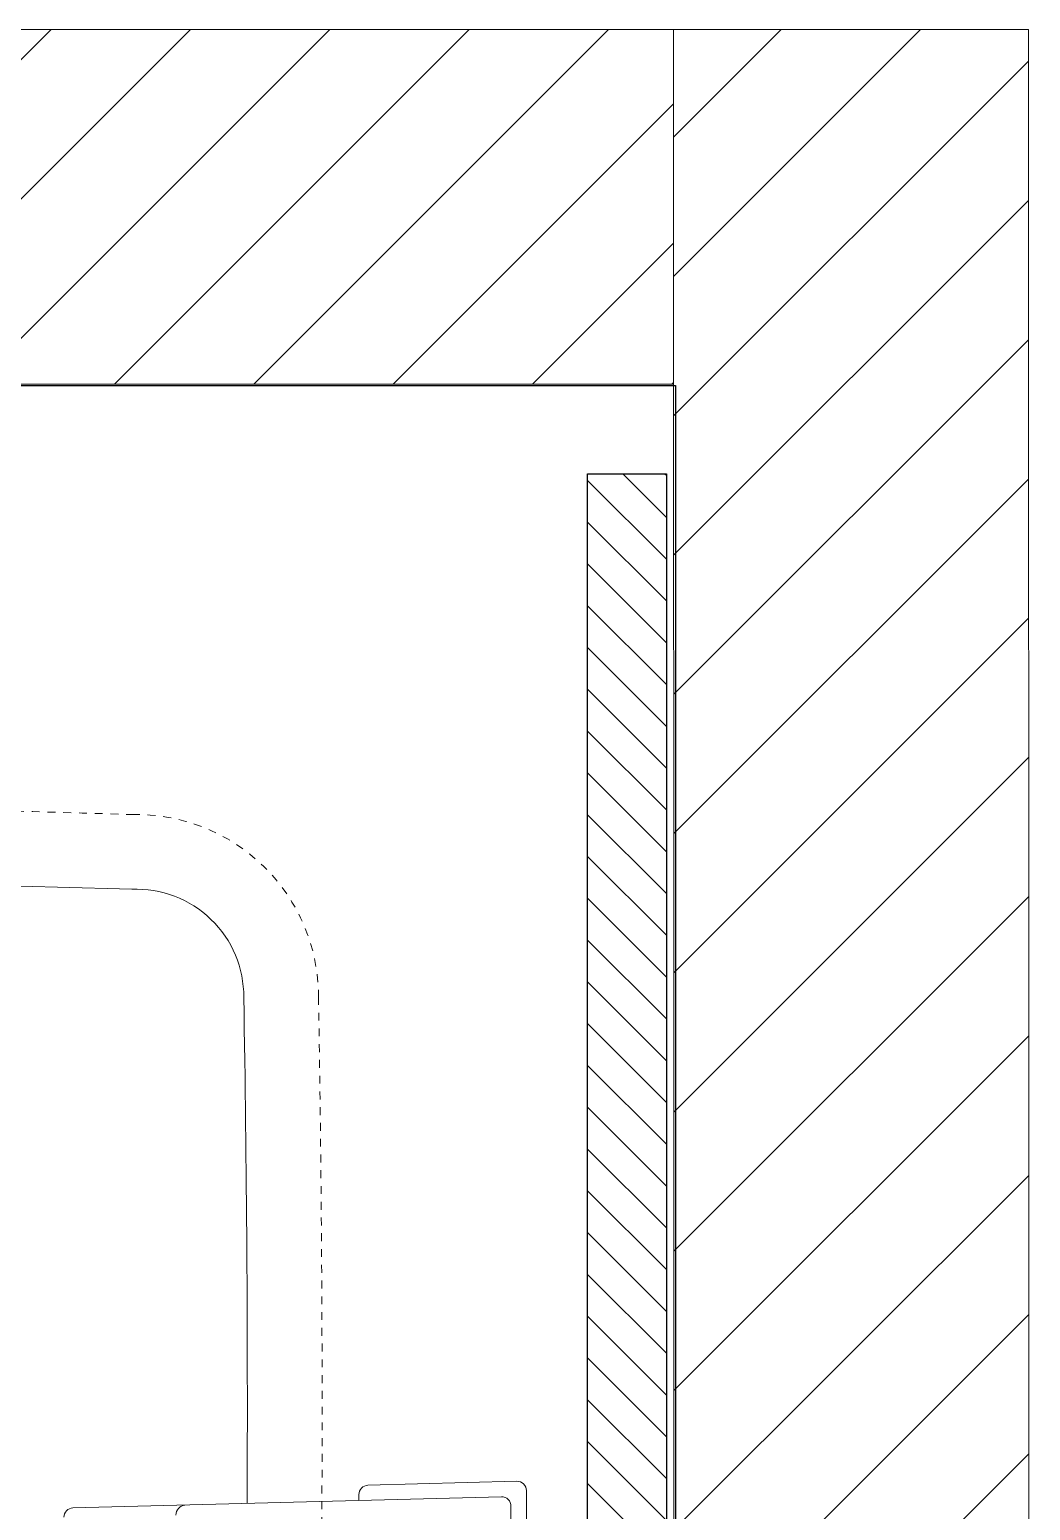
# Model space of a CAD drawing. Header units: inches. Extents: x 0 to 2865, y 0 to 4378.
# Drawn here: x 1651.35 to 1664.05, y 1396.11 to 1414.9 of the extents above; entities that cross this region are included whole.
import ezdxf

# ---------------------------------------------------------------- set-up
doc = ezdxf.new("R2010")
doc.units = ezdxf.units.IN
doc.linetypes.add('DASHED', pattern=[0.75, 0.5, -0.25])
doc.layers.add('A-WALL', color=113, linetype='Continuous', lineweight=9)
doc.layers.add('l-FIXTURE', color=7, linetype='Continuous', lineweight=5)
doc.layers.add('I-FURN', color=8, linetype='Continuous')
doc.styles.get("Standard").update_dxf_attribs({"font": 'arial.ttf'})

# ---------------------------------------------------------------- blocks, each defined once
blk = doc.blocks.new('WB')
at = {"color": 0, "lineweight": 5}
for p, q in [((17.282, 0.707), (17.282, -0.776)), ((17.478, -0.217), (17.478, -0.976)), ((11.727, -0.756), (17.16, -0.897)), ((15.353, -0.926), (15.353, -0.85)), ((17.357, -1.094), (15.468, -1.044))]:
    blk.add_line(p, q, dxfattribs=at)
at = {"color": 0, "linetype": 'DASHED', "lineweight": 5, "ltscale": 0.1}
blk.add_lwpolyline([(14.841, -7.241, 0.005975), (14.88, -0.001, 0.005975), (14.841, 7.241, 0.421899), (12.474, 9.555, 0.016836), (2.405, 9.555, 0.421667), (0.039, 7.241, 0.005823), (0, 0, 0.005823), (0.039, -7.241, 0.421667), (2.405, -9.555, 0.016836), (12.474, -9.555, 0.421899)], format="xyb", close=True, dxfattribs=at)
at = {"color": 0, "lineweight": 5}
blk.add_lwpolyline([(13.936, 0.745, 0.005371), (13.893, 7.235, 0.428792), (12.473, 8.607, 0.01694), (2.406, 8.607, 0.428462), (0.987, 7.235, 0.005836), (0.947, 0, 0.005836), (0.987, -7.235, 0.428462), (2.406, -8.607, 0.01694), (12.473, -8.607, 0.428792), (13.893, -7.235, 0.005316), (13.936, -0.813, 0.005316)], format="xyb", dxfattribs=at)
for centre, radius, start, end in [((11.73, -0.638), 0.118, 180, 268.5083), ((13.166, -0.658), 0.136, 182.9903, 261.2928), ((15.471, -0.926), 0.118, 179.9978, 268.5022), ((17.163, -0.779), 0.119, 268.6045, 1.3481), ((17.36, -0.976), 0.118, 268.497, 0.0025)]:
    blk.add_arc(centre, radius, start, end, dxfattribs=at)
at = {"color": 0, "linetype": 'DASHED', "lineweight": 5, "ltscale": 0.1}
for tag, p in [('MODELNUMBER', (7.428, 0.003)), ('TRADENAME', (7.429, 0.003)), ('PRODUCT', (7.431, 0.003)), ('MATERIAL', (7.433, 0.003))]:
    blk.add_attdef(tag, p, '', height=0.001, rotation=270, dxfattribs=at)

msp = doc.modelspace()

# ---------------------------------------------------------------- hatches: boundary and pattern name
at = {"layer": 'A-WALL', "lineweight": 5, "transparency": 33554636}
h = msp.add_hatch(dxfattribs=at)
h.set_pattern_fill('ANSI31', color=8, scale=10, angle=180)
h.set_pattern_definition([(225, (-17854.956, -2922.4736), (0.88388348, -0.88388348), [])])
h.paths.add_polyline_path([(1659.521, 1414.9), (1659.521, 1410.4), (1635.546, 1410.4), (1635.546, 1414.9)])
h = msp.add_hatch(dxfattribs=at)
h.set_pattern_fill('ANSI31', color=8, scale=10, angle=180)
h.set_pattern_definition([(225, (-17797.9819, -2922.4896), (0.88388348, -0.88388348), [])])
h.paths.add_polyline_path([(1664.046, 1320.384), (1659.546, 1320.384), (1659.521, 1414.9), (1664.021, 1414.9)])
at = {"layer": 'I-FURN', "lineweight": 5, "ltscale": 100, "transparency": 33554636}
h = msp.add_hatch(dxfattribs=at)
h.set_pattern_fill('ANSI31', color=8, scale=3, angle=630)
h.set_pattern_definition([(315, (18604.95713, -3243.7648), (0.265165043, 0.265165043), [])])
h.paths.add_polyline_path([(1659.431, 1409.265), (1658.431, 1409.265), (1658.431, 1381.265), (1659.431, 1381.265)])

# ---------------------------------------------------------------- linework, layer by layer
at = {"layer": 'A-WALL', "color": 8, "lineweight": 5, "transparency": 33554636}
for points in [[(1659.521, 1414.9), (1659.521, 1410.4), (1635.546, 1410.4), (1635.546, 1414.9)], [(1664.046, 1320.384), (1659.546, 1320.384), (1659.521, 1414.9), (1664.021, 1414.9)]]:
    msp.add_lwpolyline(points, close=True, dxfattribs=at)
at = {"layer": 'I-FURN', "color": 8, "transparency": 33554636}
msp.add_lwpolyline([(1659.546, 1410.384), (1659.546, 1380.384), (1638.893, 1380.384, -0.414214), (1637.529, 1381.748), (1637.529, 1410.384)], format="xyb", close=True, dxfattribs=at)
msp.add_lwpolyline([(1658.431, 1409.265), (1659.431, 1409.265), (1659.431, 1381.265), (1658.431, 1381.265)], close=True, dxfattribs=at)

# ---------------------------------------------------------------- block references
at = {"layer": 'l-FIXTURE', "color": 8, "lineweight": 5, "transparency": 33554636, "xscale": -1, "rotation": 180}
msp.add_blockref('WB', (1640.177, 1395.384), dxfattribs=at)

doc.saveas('drawing.dxf')
